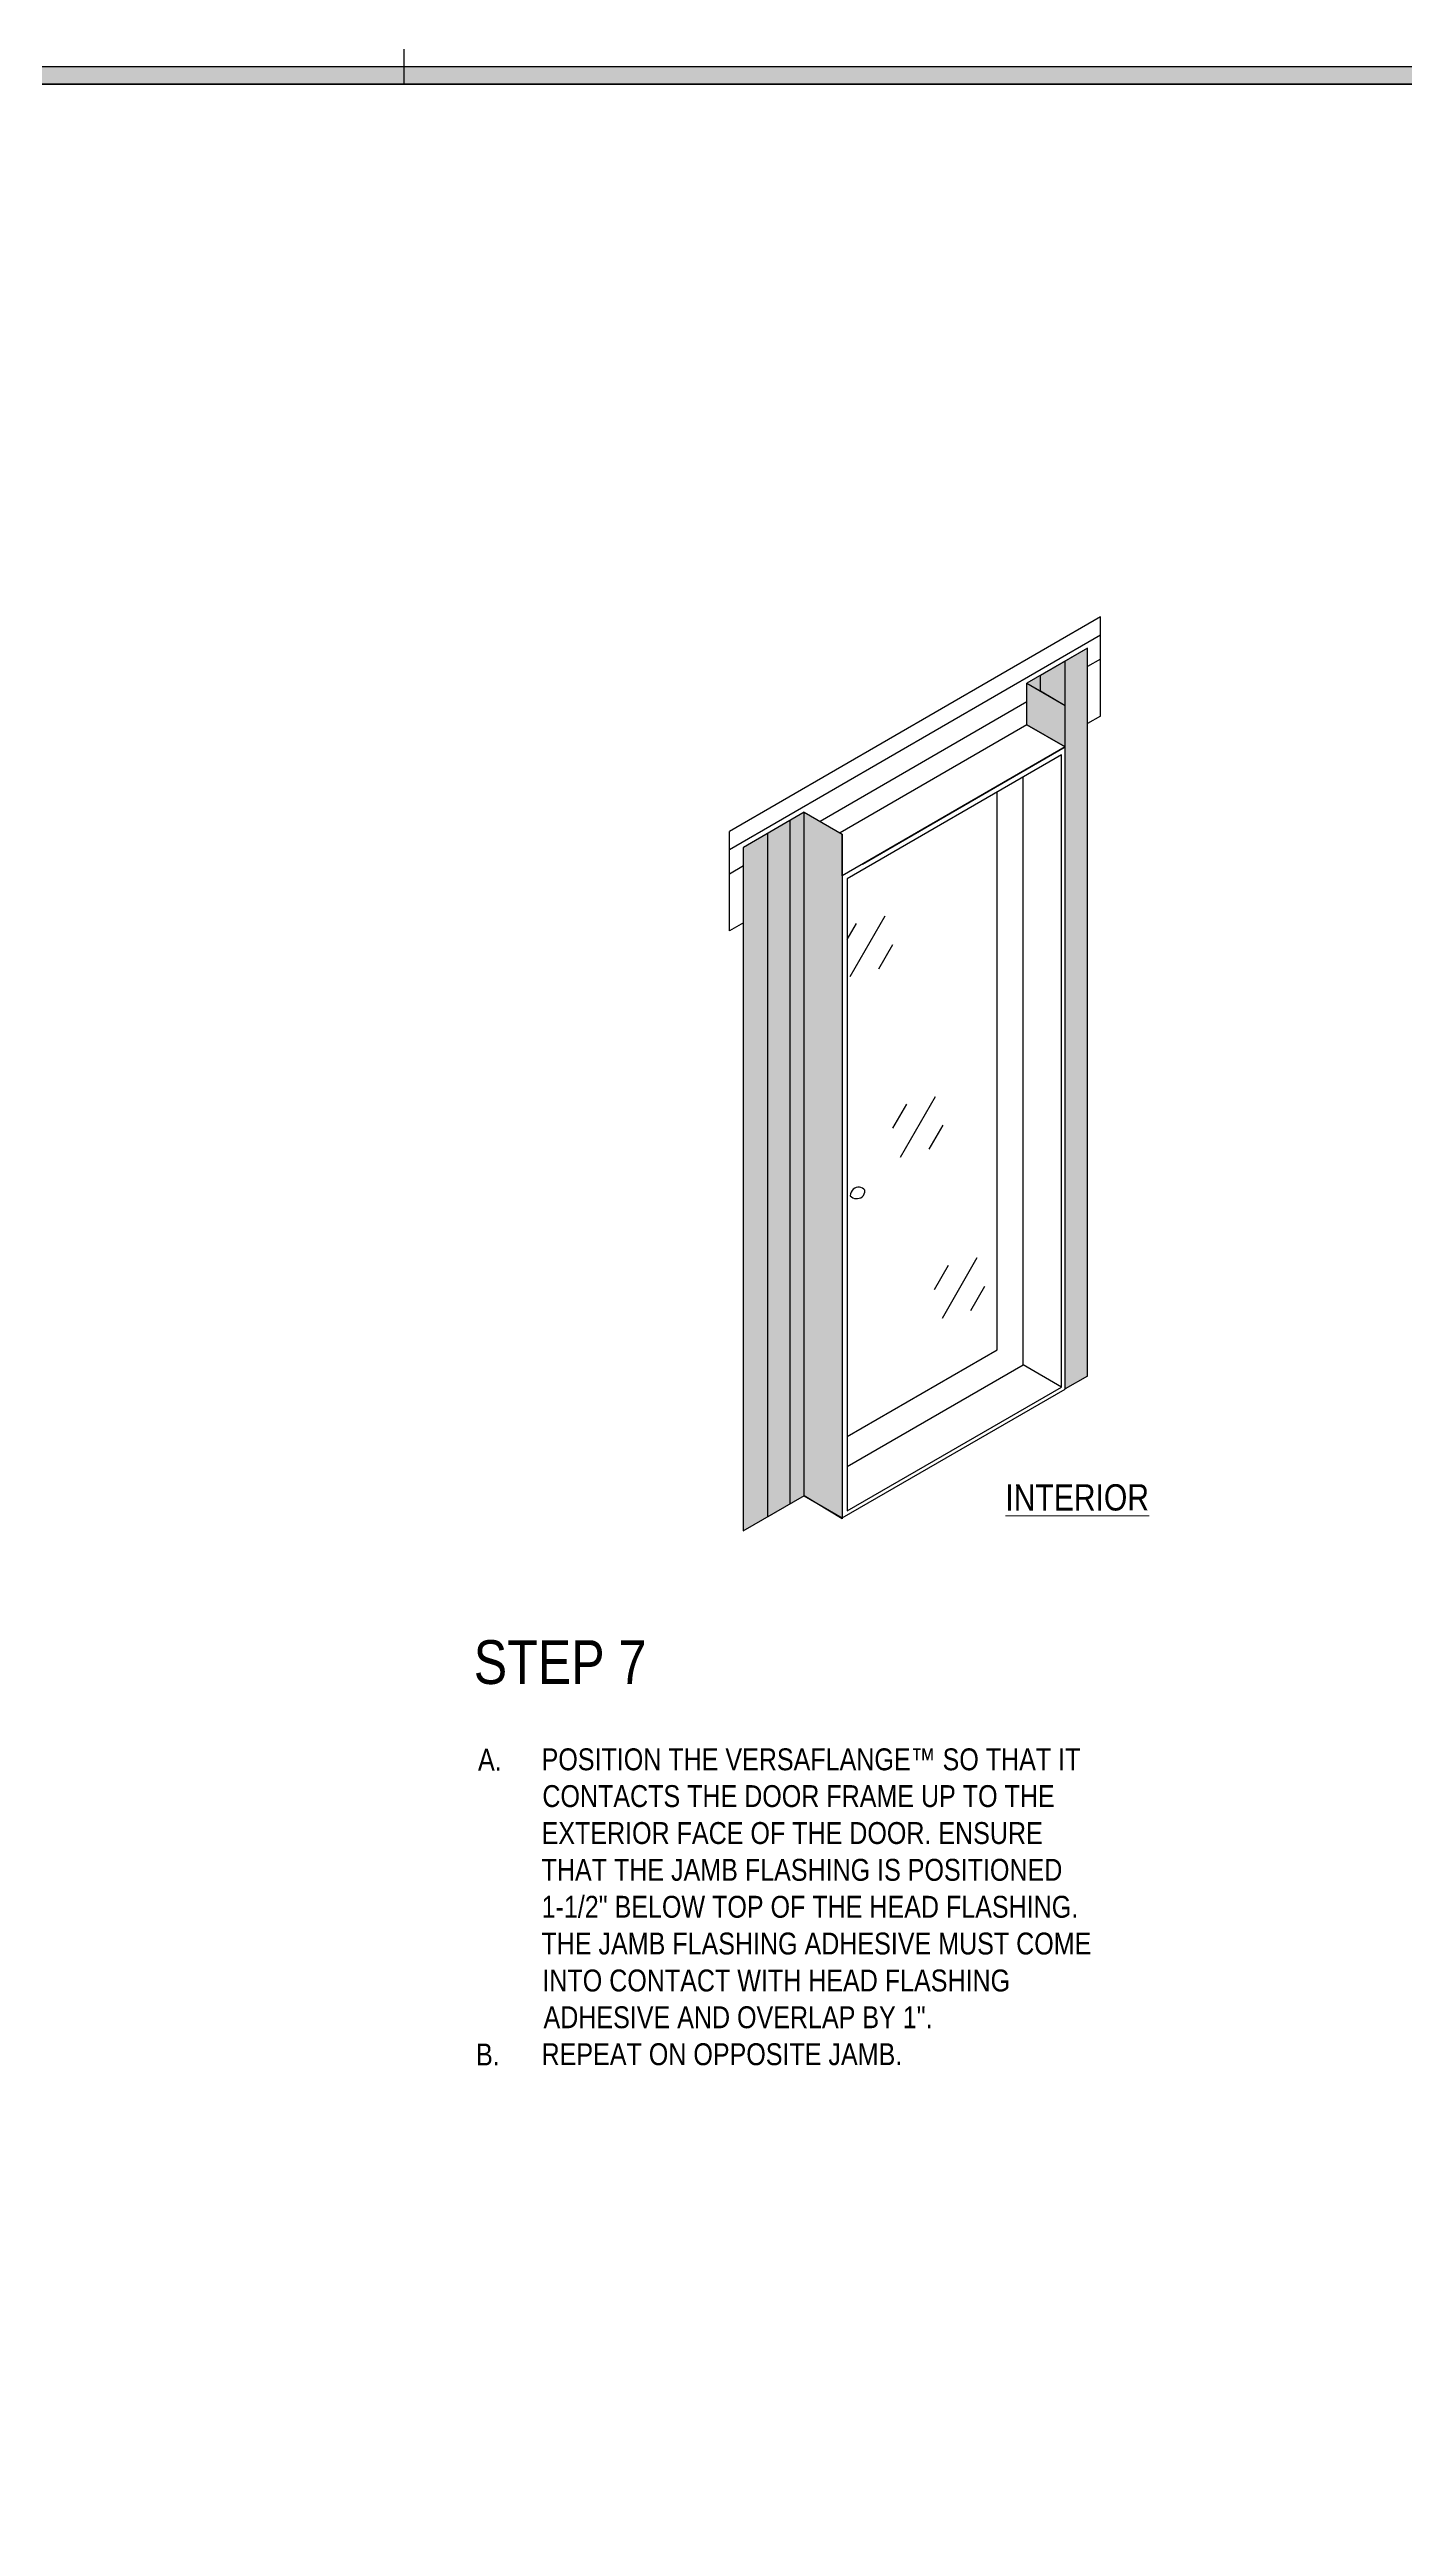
# Model space of a CAD drawing. Extents: x -1140 to 5605, y -816 to 1734.
# Drawn here: x -136 to 561, y 469 to 1734 of the extents above; entities that cross this region are included whole.
import ezdxf

# ---------------------------------------------------------------- set-up
doc = ezdxf.new("R2010")
doc.units = 0
doc.header["$MEASUREMENT"] = 0
doc.layers.get('0').update_dxf_attribs({"lineweight": 0})
for name, color, linetype, lineweight in [('.ATI-DETAIL', 7, 'Continuous', 0), ('.ATI-HATCH', 7, 'Continuous', 0), ('.ATI-TEXT', 7, 'Continuous', 0), ('G-ANNO-TTLB', 7, 'Continuous', 0), ('TYVEK', 7, 'Continuous', 0)]:
    doc.layers.add(name, color=color, linetype=linetype, lineweight=lineweight)

# ---------------------------------------------------------------- blocks, each defined once
blk = doc.blocks.new('Block_302')
at = {"layer": '.ATI-TEXT', "char_height": 0.2, "attachment_point": 7}
for s, insert in [('\\C18;\\c0;\\FArial Narrow|b0|i0|c1;\\H11.249999;\\W1.000000;A.', (84.8, 849.4)), ('\\C18;\\c0;\\FArial Narrow|b0|i0|c1;\\H11.249999;\\W1.000000;POSITION THE VERSAFLANGE™ SO THAT IT ', (117.5, 849.4)), ('\\C18;\\c0;\\FArial Narrow|b0|i0|c1;\\H11.249999;\\W1.000000;CONTACTS THE DOOR FRAME UP TO THE ', (117.9, 830.5)), ('\\C18;\\c0;\\FArial Narrow|b0|i0|c1;\\H11.249999;\\W1.000000;EXTERIOR FACE OF THE DOOR. ENSURE', (117.5, 811.5)), ('\\C18;\\c0;\\FArial Narrow|b0|i0|c1;\\H11.249999;\\W1.000000;THAT THE JAMB FLASHING IS POSITIONED', (117.5, 792.6)), ('\\C18;\\c0;\\FArial Narrow|b0|i0|c1;\\H11.249999;\\W1.000000;1-1/2" BELOW TOP OF THE HEAD FLASHING.', (117.5, 773.6)), ('\\C18;\\c0;\\FArial Narrow|b0|i0|c1;\\H11.249999;\\W1.000000;THE JAMB FLASHING ADHESIVE MUST COME', (117.4, 754.7)), ('\\C18;\\c0;\\FArial Narrow|b0|i0|c1;\\H11.249999;\\W1.000000;INTO CONTACT WITH HEAD FLASHING', (117.9, 735.7)), ('\\C18;\\c0;\\FArial Narrow|b0|i0|c1;\\H11.249999;\\W1.000000;ADHESIVE AND OVERLAP BY 1".', (118.5, 716.8)), ('\\C18;\\c0;\\FArial Narrow|b0|i0|c1;\\H11.249999;\\W1.000000;B.', (83.8, 697.8)), ('\\C18;\\c0;\\FArial Narrow|b0|i0|c1;\\H11.249999;\\W1.000000;REPEAT ON OPPOSITE JAMB.', (117.5, 697.8))]:
    blk.add_mtext(s, dxfattribs=dict(at, insert=insert))

msp = doc.modelspace()

# ---------------------------------------------------------------- hatches: boundary and pattern name
at = {"layer": '.ATI-HATCH', "true_color": 0x808080, "transparency": 33554687}
h = msp.add_hatch(color=8, dxfattribs=at)
edge = h.paths.add_edge_path()
edge.add_spline(control_points=[(374, 1412.4), (374, 1412.4), (367.1, 1408.4), (367.1, 1408.4), (367.1, 1408.4), (374, 1404.4), (374, 1404.4), (374, 1404.4), (374, 1412.4), (374, 1412.4)], knot_values=[0, 0, 0, 0, 1, 1, 1, 2, 2, 2, 3, 3, 3, 3], degree=3, periodic=0)
edge = h.paths.add_edge_path()
edge.add_spline(control_points=[(386.8, 1419.8), (386.8, 1419.8), (374, 1412.4), (374, 1412.4), (374, 1412.4), (374, 1404.4), (374, 1404.4), (374, 1404.4), (386.8, 1397), (386.8, 1397), (386.8, 1397), (386.8, 1419.8), (386.8, 1419.8)], knot_values=[0, 0, 0, 0, 1, 1, 1, 2, 2, 2, 3, 3, 3, 4, 4, 4, 4], degree=3, periodic=0)
edge.add_line((386.8, 1419.8), (386.8, 1419.8))
edge = h.paths.add_edge_path()
edge.add_spline(control_points=[(398.2, 1405), (398.2, 1405), (398.2, 1426.4), (398.2, 1426.4), (398.2, 1426.4), (386.8, 1419.8), (386.8, 1419.8), (386.8, 1419.8), (386.8, 1045.6), (386.8, 1045.6), (386.8, 1045.6), (398.2, 1052.2), (398.2, 1052.2), (398.2, 1052.2), (398.2, 1405), (398.2, 1405)], knot_values=[0, 0, 0, 0, 1, 1, 1, 2, 2, 2, 3, 3, 3, 4, 4, 4, 5, 5, 5, 5], degree=3, periodic=0)
edge.add_line((398.2, 1405), (398.2, 1405))
h = msp.add_hatch(color=8, dxfattribs=at)
edge = h.paths.add_edge_path()
edge.add_spline(control_points=[(386.7, 1397), (386.7, 1397), (367.1, 1408.4), (367.1, 1408.4), (367.1, 1408.4), (367.1, 1387), (367.1, 1387), (367.1, 1387), (386.7, 1375.6), (386.7, 1375.6), (386.7, 1375.6), (386.7, 1397), (386.7, 1397)], knot_values=[0, 0, 0, 0, 1, 1, 1, 2, 2, 2, 3, 3, 3, 4, 4, 4, 4], degree=3, periodic=0)
edge = h.paths.add_edge_path()
edge.add_spline(control_points=[(233.8, 1321.7), (233.8, 1321.7), (233.8, 1331.3), (233.8, 1331.3), (233.8, 1331.3), (221.3, 1324), (221.3, 1324), (221.3, 1324), (221.3, 1285.2), (221.3, 1285.2), (221.3, 1285.2), (221.3, 972.6), (221.3, 972.6), (221.3, 972.6), (233.8, 979.8), (233.8, 979.8), (233.8, 979.8), (233.8, 1321.7), (233.8, 1321.7)], knot_values=[0, 0, 0, 0, 1, 1, 1, 2, 2, 2, 3, 3, 3, 4, 4, 4, 5, 5, 5, 6, 6, 6, 6], degree=3, periodic=0)
edge.add_line((233.8, 1321.7), (233.8, 1321.7))
edge = h.paths.add_edge_path()
edge.add_spline(control_points=[(245.4, 1328.4), (245.4, 1328.4), (245.4, 1338), (245.4, 1338), (245.4, 1338), (233.8, 1331.3), (233.8, 1331.3), (233.8, 1331.3), (233.8, 1321.7), (233.8, 1321.7), (233.8, 1321.7), (233.8, 979.8), (233.8, 979.8), (233.8, 979.8), (245.4, 986.6), (245.4, 986.6), (245.4, 986.6), (245.4, 1328.4), (245.4, 1328.4)], knot_values=[0, 0, 0, 0, 1, 1, 1, 2, 2, 2, 3, 3, 3, 4, 4, 4, 5, 5, 5, 6, 6, 6, 6], degree=3, periodic=0)
edge.add_line((245.4, 1328.4), (245.4, 1328.4))
edge = h.paths.add_edge_path()
edge.add_spline(control_points=[(252.5, 1342.1), (252.5, 1342.1), (245.4, 1338), (245.4, 1338), (245.4, 1338), (245.4, 1328.4), (245.4, 1328.4), (245.4, 1328.4), (245.4, 986.6), (245.4, 986.6), (245.4, 986.6), (252.5, 990.6), (252.5, 990.6), (252.5, 990.6), (252.5, 1342.1), (252.5, 1342.1)], knot_values=[0, 0, 0, 0, 1, 1, 1, 2, 2, 2, 3, 3, 3, 4, 4, 4, 5, 5, 5, 5], degree=3, periodic=0)
edge.add_line((252.5, 1342.1), (252.5, 1342.1))
edge = h.paths.add_edge_path()
edge.add_spline(control_points=[(272.1, 1330.7), (272.1, 1330.7), (252.5, 1342.1), (252.5, 1342.1), (252.5, 1342.1), (252.5, 1320.7), (252.5, 1320.7), (252.5, 1320.7), (252.5, 990.6), (252.5, 990.6), (252.5, 990.6), (271.8, 979.1), (271.8, 979.1), (271.8, 979.1), (272.1, 979.3), (272.1, 979.3), (272.1, 979.3), (272.1, 1330.7), (272.1, 1330.7)], knot_values=[0, 0, 0, 0, 1, 1, 1, 2, 2, 2, 3, 3, 3, 4, 4, 4, 5, 5, 5, 6, 6, 6, 6], degree=3, periodic=0)
edge.add_line((272.1, 1330.7), (272.1, 1330.7))
at = {"layer": 'G-ANNO-TTLB', "true_color": 0xff00ff, "transparency": 33554687}
h = msp.add_hatch(color=6, dxfattribs=at)
edge = h.paths.add_edge_path()
edge.add_spline(control_points=[(1815.4, -731.7), (1815.4, -731.7), (-1114.1, -731.7), (-1114.1, -731.7), (-1114.1, -731.7), (-1114.1, 1725.3), (-1114.1, 1725.3), (-1114.1, 1725.3), (1815.4, 1725.3), (1815.4, 1725.3), (1815.4, 1725.3), (1815.4, -731.7), (1815.4, -731.7)], knot_values=[0, 0, 0, 0, 1, 1, 1, 2, 2, 2, 3, 3, 3, 4, 4, 4, 4], degree=3, periodic=0)
edge = h.paths.add_edge_path()
edge.add_spline(control_points=[(-1105.1, 1716.3), (-1105.1, 1716.3), (-1105.1, -722.7), (-1105.1, -722.7), (-1105.1, -722.7), (1806.4, -722.7), (1806.4, -722.7), (1806.4, -722.7), (1806.4, 1716.3), (1806.4, 1716.3), (1806.4, 1716.3), (-1105.1, 1716.3), (-1105.1, 1716.3)], knot_values=[0, 0, 0, 0, 1, 1, 1, 2, 2, 2, 3, 3, 3, 4, 4, 4, 4], degree=3, periodic=0)
edge.add_line((-1105.1, 1716.3), (-1105.1, 1716.3))

# ---------------------------------------------------------------- linework, layer by layer
at = {"layer": '.ATI-DETAIL', "color": 251, "lineweight": 25, "true_color": 0x5b5b5b}
for p, q in [((274.7, 1276.6), (279.4, 1284.8)), ((276.2, 1257.6), (294.1, 1288.8)), ((290.9, 1261.6), (298.1, 1274)), ((298.1, 1179.6), (305.3, 1192)), ((302, 1164.8), (320, 1196)), ((316.8, 1168.8), (324, 1181.2)), ((319.6, 1096.7), (326.8, 1109.2)), ((323.6, 1082), (341.5, 1113.1)), ((338.3, 1085.9), (345.5, 1098.4))]:
    msp.add_line(p, q, dxfattribs=at)
at = {"layer": '.ATI-HATCH'}
for points, knots in [([(386.8, 1419.8), (386.8, 1419.8), (374, 1412.4), (374, 1412.4), (374, 1412.4), (374, 1404.4), (374, 1404.4), (374, 1404.4), (386.8, 1397), (386.8, 1397), (386.8, 1397), (386.8, 1419.8), (386.8, 1419.8)], [0, 0, 0, 0, 1, 1, 1, 2, 2, 2, 3, 3, 3, 4, 4, 4, 4]), ([(398.2, 1405), (398.2, 1405), (398.2, 1426.4), (398.2, 1426.4), (398.2, 1426.4), (386.8, 1419.8), (386.8, 1419.8), (386.8, 1419.8), (386.8, 1045.6), (386.8, 1045.6), (386.8, 1045.6), (398.2, 1052.2), (398.2, 1052.2), (398.2, 1052.2), (398.2, 1405), (398.2, 1405)], [0, 0, 0, 0, 1, 1, 1, 2, 2, 2, 3, 3, 3, 4, 4, 4, 5, 5, 5, 5]), ([(374, 1412.4), (374, 1412.4), (367.1, 1408.4), (367.1, 1408.4), (367.1, 1408.4), (374, 1404.4), (374, 1404.4), (374, 1404.4), (374, 1412.4), (374, 1412.4)], [0, 0, 0, 0, 1, 1, 1, 2, 2, 2, 3, 3, 3, 3]), ([(386.7, 1397), (386.7, 1397), (367.1, 1408.4), (367.1, 1408.4), (367.1, 1408.4), (367.1, 1387), (367.1, 1387), (367.1, 1387), (386.7, 1375.6), (386.7, 1375.6), (386.7, 1375.6), (386.7, 1397), (386.7, 1397)], [0, 0, 0, 0, 1, 1, 1, 2, 2, 2, 3, 3, 3, 4, 4, 4, 4]), ([(252.5, 1342.1), (252.5, 1342.1), (245.4, 1338), (245.4, 1338), (245.4, 1338), (245.4, 1328.4), (245.4, 1328.4), (245.4, 1328.4), (245.4, 986.6), (245.4, 986.6), (245.4, 986.6), (252.5, 990.6), (252.5, 990.6), (252.5, 990.6), (252.5, 1342.1), (252.5, 1342.1)], [0, 0, 0, 0, 1, 1, 1, 2, 2, 2, 3, 3, 3, 4, 4, 4, 5, 5, 5, 5]), ([(272.1, 1330.7), (272.1, 1330.7), (252.5, 1342.1), (252.5, 1342.1), (252.5, 1342.1), (252.5, 1320.7), (252.5, 1320.7), (252.5, 1320.7), (252.5, 990.6), (252.5, 990.6), (252.5, 990.6), (271.8, 979.1), (271.8, 979.1), (271.8, 979.1), (272.1, 979.3), (272.1, 979.3), (272.1, 979.3), (272.1, 1330.7), (272.1, 1330.7)], [0, 0, 0, 0, 1, 1, 1, 2, 2, 2, 3, 3, 3, 4, 4, 4, 5, 5, 5, 6, 6, 6, 6]), ([(233.8, 1321.7), (233.8, 1321.7), (233.8, 1331.3), (233.8, 1331.3), (233.8, 1331.3), (221.3, 1324), (221.3, 1324), (221.3, 1324), (221.3, 1285.2), (221.3, 1285.2), (221.3, 1285.2), (221.3, 972.6), (221.3, 972.6), (221.3, 972.6), (233.8, 979.8), (233.8, 979.8), (233.8, 979.8), (233.8, 1321.7), (233.8, 1321.7)], [0, 0, 0, 0, 1, 1, 1, 2, 2, 2, 3, 3, 3, 4, 4, 4, 5, 5, 5, 6, 6, 6, 6]), ([(245.4, 1328.4), (245.4, 1328.4), (245.4, 1338), (245.4, 1338), (245.4, 1338), (233.8, 1331.3), (233.8, 1331.3), (233.8, 1331.3), (233.8, 1321.7), (233.8, 1321.7), (233.8, 1321.7), (233.8, 979.8), (233.8, 979.8), (233.8, 979.8), (245.4, 986.6), (245.4, 986.6), (245.4, 986.6), (245.4, 1328.4), (245.4, 1328.4)], [0, 0, 0, 0, 1, 1, 1, 2, 2, 2, 3, 3, 3, 4, 4, 4, 5, 5, 5, 6, 6, 6, 6])]:
    msp.add_open_spline(points, degree=3, knots=knots, dxfattribs=at)
at = {"color": 18, "lineweight": 0, "true_color": 0x000000}
msp.add_lwpolyline([(-1105.1, -722.7), (-1105.1, 1716.3), (1806.4, 1716.3), (1806.4, -722.7)], close=True, dxfattribs=at)
at = {"layer": 'G-ANNO-TTLB', "color": 6, "lineweight": 30, "true_color": 0xff00ff}
for p, q in [((46.9, 1716.3), (46.9, 1734.3)), ((1815.4, 1725.3), (-1114.1, 1725.3)), ((1806.4, 1716.3), (-1105.1, 1716.3)), ((-1105.1, 1716.3), (1806.4, 1716.3))]:
    msp.add_line(p, q, dxfattribs=at)
at = {"layer": 'G-ANNO-TTLB'}
for points in [[(1815.4, -731.7), (1815.4, -731.7), (-1114.1, -731.7), (-1114.1, -731.7), (-1114.1, -731.7), (-1114.1, 1725.3), (-1114.1, 1725.3), (-1114.1, 1725.3), (1815.4, 1725.3), (1815.4, 1725.3), (1815.4, 1725.3), (1815.4, -731.7), (1815.4, -731.7)], [(-1105.1, 1716.3), (-1105.1, 1716.3), (-1105.1, -722.7), (-1105.1, -722.7), (-1105.1, -722.7), (1806.4, -722.7), (1806.4, -722.7), (1806.4, -722.7), (1806.4, 1716.3), (1806.4, 1716.3), (1806.4, 1716.3), (-1105.1, 1716.3), (-1105.1, 1716.3)]]:
    msp.add_open_spline(points, degree=3, knots=[0, 0, 0, 0, 1, 1, 1, 2, 2, 2, 3, 3, 3, 4, 4, 4, 4], dxfattribs=at)
at = {"layer": 'TYVEK', "color": 1, "lineweight": 25, "true_color": 0xff0000}
for p, q in [((404.9, 1442.5), (214.1, 1332.1)), ((404.9, 1433.1), (214.1, 1322.7)), ((404.9, 1391.5), (404.9, 1442.5)), ((398.2, 1426.4), (367.1, 1408.4)), ((386.8, 1045.6), (386.8, 1419.8)), ((398.2, 1405), (398.2, 1426.4)), ((404.9, 1420.7), (398.2, 1416.9)), ((367.1, 1408.4), (386.7, 1397)), ((367.1, 1387), (367.1, 1408.4)), ((374, 1404.4), (374, 1412.4)), ((398.2, 1052.2), (398.2, 1405)), ((367.1, 1398.8), (260.7, 1337.3)), ((386.7, 1375.6), (386.7, 1397)), ((404.9, 1391.5), (398.2, 1387.6)), ((386.7, 1045.6), (386.7, 1375.6)), ((252.5, 1342.1), (221.3, 1324)), ((252.5, 1342.1), (272.1, 1330.7)), ((252.5, 1320.7), (252.5, 1342.1)), ((214.1, 1281.1), (214.1, 1332.1)), ((233.8, 1321.7), (233.8, 1331.3)), ((245.4, 1328.4), (245.4, 1338)), ((272.1, 1309.3), (272.1, 1330.7)), ((221.3, 1285.2), (221.3, 1324)), ((233.8, 979.8), (233.8, 1321.7)), ((245.4, 986.6), (245.4, 1328.4)), ((252.5, 990.6), (252.5, 1320.7)), ((221.3, 1314.5), (214.1, 1310.3)), ((221.3, 1285.2), (214.1, 1281.1)), ((221.3, 972.6), (221.3, 1285.2)), ((386.7, 1049.7), (386.7, 1075)), ((398.2, 1052.2), (386.7, 1045.6)), ((252.5, 990.6), (221, 972.4))]:
    msp.add_line(p, q, dxfattribs=at)
at = {"layer": 'TYVEK', "color": 3, "lineweight": 25, "true_color": 0x00ff00}
for p, q in [((367.1, 1387), (271, 1331.4)), ((367.1, 1387), (386.7, 1375.6)), ((384.8, 1046.5), (365.1, 1057.9)), ((252.5, 990.6), (272.1, 979.3))]:
    msp.add_line(p, q, dxfattribs=at)
at = {"layer": 'TYVEK', "color": 1, "lineweight": 25, "true_color": 0xff0000}
msp.add_lwpolyline([(282.5, 1315.3), (386.7, 1375.6), (367.1, 1387), (271, 1331.4)], dxfattribs=at)
at = {"layer": 'TYVEK', "color": 3, "lineweight": 25, "true_color": 0x00ff00}
for points in [[(386.7, 1045.4), (386.7, 1375.6), (272.1, 1309.3), (272.1, 979.3)], [(384.8, 1046.5), (384.8, 1371.5), (274.7, 1307.8), (274.7, 983)]]:
    msp.add_lwpolyline(points, close=True, dxfattribs=at)
for points in [[(274.7, 1005.7), (365.1, 1057.9), (365.1, 1360.2)], [(274.7, 1021.2), (351.7, 1065.7), (351.7, 1352.4)]]:
    msp.add_lwpolyline(points, dxfattribs=at)
at = {"layer": 'TYVEK', "color": 1, "lineweight": 25, "true_color": 0xff0000}
msp.add_lwpolyline([(252.5, 1342.1), (272.1, 1330.7), (272.1, 978.9), (252.5, 990.6)], close=True, dxfattribs=at)
at = {"layer": 'TYVEK', "color": 3, "lineweight": 25, "true_color": 0x00ff00}
for points in [[(283.8, 1147.7), (282.3, 1149.5), (279.6, 1149.8), (277.8, 1148.3), (276.8, 1147.5), (276.2, 1146.2), (276.2, 1144.9)], [(276.2, 1144.9), (277.8, 1143.1), (280.5, 1142.9), (282.3, 1144.4), (283.3, 1145.2), (283.8, 1146.4), (283.8, 1147.7)], [(276.2, 1144.9), (277.8, 1143.1), (280.5, 1142.9), (282.3, 1144.4), (283.3, 1145.2), (283.8, 1146.4), (283.8, 1147.7)]]:
    msp.add_open_spline(points, degree=3, knots=[0, 0, 0, 0, 1, 1, 1, 2, 2, 2, 2], dxfattribs=at)

# ---------------------------------------------------------------- block references
at = {"layer": '.ATI-TEXT'}
msp.add_blockref('Block_302', (0, 0), dxfattribs=at)

# ---------------------------------------------------------------- texts
at = {"layer": '.ATI-TEXT', "insert": (356, 982.8), "char_height": 0.2, "attachment_point": 7, "rotation": 0.1123}
msp.add_mtext('\\L\\C18;\\c0;\\FArial Narrow|b0|i0|c1;\\H13.500029;\\W1.000002;INTERIOR\\l', dxfattribs=at)
at = {"layer": '.ATI-TEXT', "insert": (82.6, 893.6), "char_height": 0.2, "attachment_point": 7}
msp.add_mtext('\\C18;\\c0;\\FArial Narrow|b0|i0|c1;\\H22.499999;\\W1.000000;STEP 7', dxfattribs=at)

doc.saveas('drawing.dxf')
